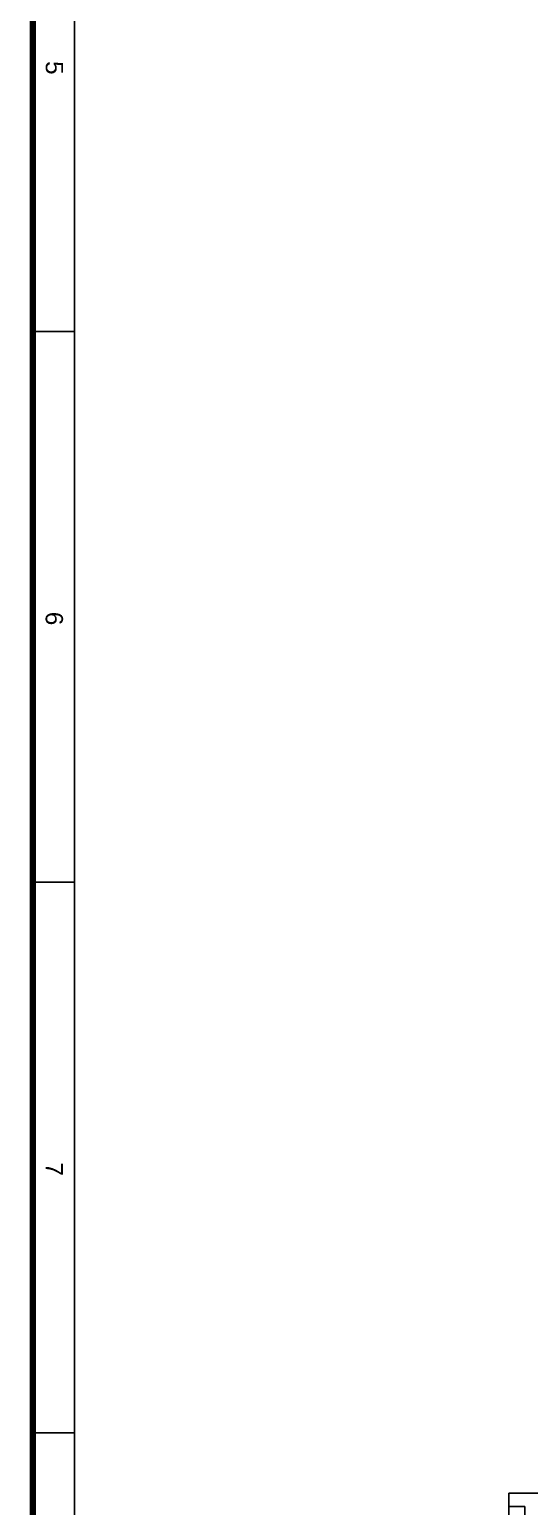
# Model space of a CAD drawing. Extents: x 10161149 to 10263331, y -3696053 to -3547728.
# Drawn here: x 10161149 to 10172355, y -3635863 to -3602733 of the extents above; entities that cross this region are included whole.
import ezdxf
from ezdxf.enums import TextEntityAlignment as Align

# ---------------------------------------------------------------- set-up
doc = ezdxf.new("R2010")
doc.units = 0
doc.header["$MEASUREMENT"] = 0
doc.linetypes.add('DASHED', pattern=[0.75, 0.5, -0.25])
doc.layers.add('DAS', color=1, linetype='DASHED')
doc.layers.add('TITLE', color=7, linetype='CONTINUOUS')
doc.styles.add('ROMANS', font='arial.ttf')

# ---------------------------------------------------------------- blocks, each defined once
blk = doc.blocks.new('A$C66962185')
at = {"layer": 'TITLE'}
blk.add_line((360.704, -141176.034), (2.142, -141176.034), dxfattribs=at)
at = {"layer": 'TITLE', "color": 0}
for p, q in [((151.161, -141178.329), (151.161, -141176.034)), ((181.423, -141178.329), (181.423, -141176.034)), ((211.686, -141178.329), (211.686, -141176.034))]:
    blk.add_line(p, q, dxfattribs=at)
at = {"layer": 'TITLE', "color": 7, "const_width": 0.355}
blk.add_lwpolyline([(363, -140928.365), (363, -141178.329), (0, -141178.329), (0, -140928.365)], close=True, dxfattribs=at)
at = {"layer": 'TITLE', "color": 0, "style": 'ROMANS'}
for s, p in [('5', (136.675, -141177.147)), ('6', (166.937, -141177.147)), ('7', (197.2, -141177.147))]:
    blk.add_text(s, height=0.952, dxfattribs=at).set_placement(p, align=Align.MIDDLE)

msp = doc.modelspace()

# ---------------------------------------------------------------- linework, layer by layer
at = {"layer": 'DAS', "linetype": 'Continuous'}
for p, q in [((10171891, -3635563), (10171891, -3637963)), ((10172591, -3635563), (10171891, -3635563)), ((10172253.9, -3635863), (10171891, -3635863)), ((10172256, -3638313), (10172253.9, -3635863))]:
    msp.add_line(p, q, dxfattribs=at)

# ---------------------------------------------------------------- block references
at = {"layer": 'TITLE', "xscale": 408.2071461423766, "yscale": 408.2071430981014, "zscale": 408.2071443180172, "rotation": 270}
msp.add_blockref('A$C66962185', (67791223.9, -3547800.9), dxfattribs=at)

doc.saveas('drawing.dxf')
